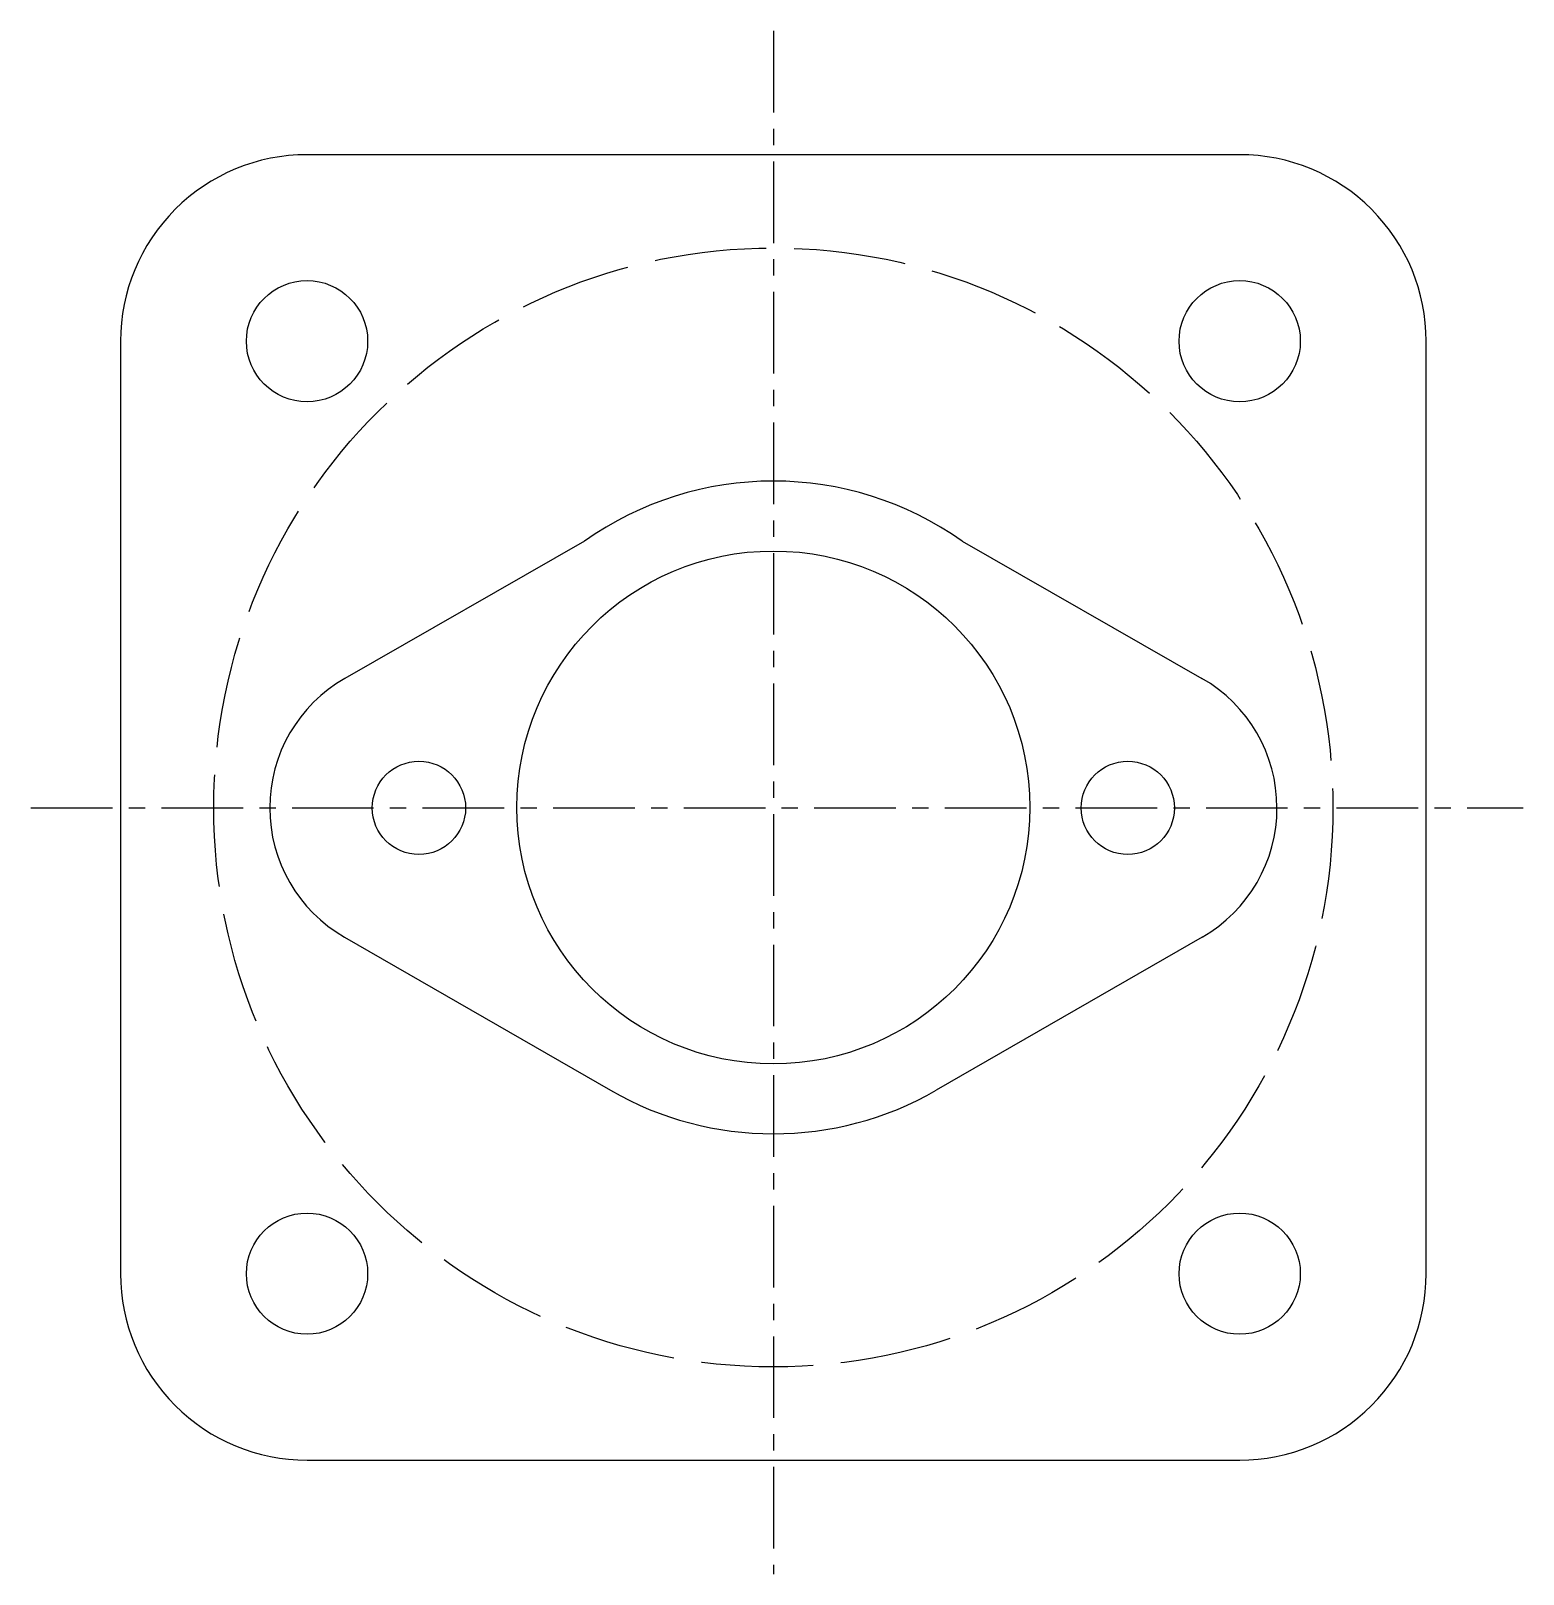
# Model space of a CAD drawing. Header units: millimetres. Extents: x 7 to 167, y 6 to 172.
import ezdxf

# ---------------------------------------------------------------- set-up
doc = ezdxf.new("R2010")
doc.units = ezdxf.units.MM
doc.header["$MEASUREMENT"] = 0
doc.linetypes.add('ACAD_ISO02W100', pattern=[15, 12, -3])
doc.linetypes.add('CENTER', pattern=[2, 1.25, -0.25, 0.25, -0.25])

msp = doc.modelspace()

# ---------------------------------------------------------------- linework, layer by layer
at = {"linetype": 'CENTER', "ltscale": 7}
for p, q in [((86.61, 171.5), (86.61, 6)), ((7, 88.17), (167, 88.17))]:
    msp.add_line(p, q, dxfattribs=at)
for p, q in [((66.36, 116.76), (40.67, 102.06)), ((106.87, 116.76), (132.56, 102.06)), ((40.63, 74.31), (69.15, 57.89)), ((132.6, 74.31), (104.08, 57.89))]:
    msp.add_line(p, q)
msp.add_lwpolyline([(36.61, 18.22), (136.61, 18.22, 0.414214), (156.61, 38.22), (156.61, 138.22, 0.414214), (136.61, 158.22), (36.61, 158.22, 0.414214), (16.61, 138.22), (16.61, 38.22, 0.414214)], format="xyb", close=True)
at = {"linetype": 'ACAD_ISO02W100'}
msp.add_circle((86.61, 88.22), 60, dxfattribs=at)
for centre, radius in [((36.61, 138.22), 6.5), ((136.61, 138.22), 6.5), ((86.61, 88.22), 27.5), ((48.61, 88.17), 5), ((124.61, 88.17), 5), ((36.61, 38.22), 6.5), ((136.61, 38.22), 6.5)]:
    msp.add_circle(centre, radius)
for centre, radius, start, end in [((86.61, 88.22), 35, 54.64, 125.36), ((48.61, 88.17), 16, 119.7854, 240.0732), ((124.61, 88.17), 16, 299.9268, 60.2146), ((86.61, 88.22), 35, 240.0732, 299.9268)]:
    msp.add_arc(centre, radius, start, end)

doc.saveas('drawing.dxf')
